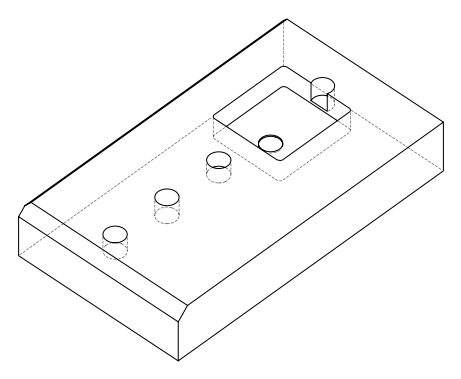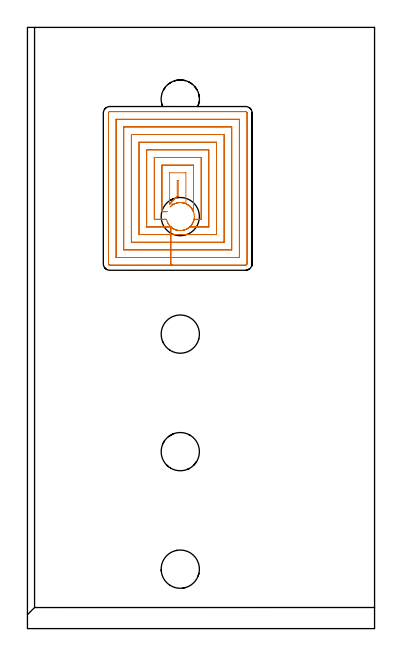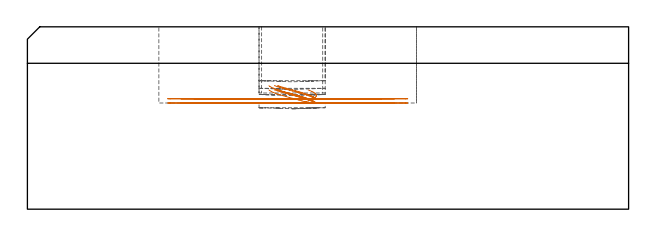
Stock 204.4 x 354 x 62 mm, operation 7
(PLAN: 8 operations, 3 tool changes, 84.5 min)
(1 INDEXABLE_INSERT_DRILL_BLIND_HOLE_FROM_SOLID | STEP1POCKET | NXT0302_016 | 0.09 min | 8356 mm3)
(2 INDEXABLE_INSERT_DRILL_BLIND_HOLE_FROM_SOLID_1 | STEP1POCKET_1 | NXT0302_016 | 0.1 min | 9190 mm3)
(3 INDEXABLE_INSERT_DRILL_BLIND_HOLE_FROM_SOLID_2 | STEP1POCKET_2 | NXT0302_016 | 0.08 min | 7322 mm3)
(4 INDEXABLE_INSERT_DRILL_BLIND_HOLE_FROM_SOLID_3 | STEP1POCKET_3 | NXT0302_016 | 0.02 min | 10976 mm3)
(5 AREA_MILL | FG_CHAMFER_SURFACE | UGT0205_001 | 5.67 min | 3081 mm3)
(6 AREA_MILL_1 | FG_CHAMFER_SURFACE_1 | UGT0205_001 | 8.36 min | 15662 mm3)
(7 MILL_RECTANGULAR_POCKET | POCKET_RECTANGULAR_STRAIGHT | NXT0201_008 | Follow Part, ap 1.5, ae 75% | 70 min | 208154 mm3)
(8 MILL_BLIND_HOLE_FROM_SOLID_MATERIAL | STEP1POCKET_4 | UGT0201_104 | Spiral | 0.19 min | 6644 mm3)
(TOOL NXT0302_016 | Index. Insert Drill 22.5mm [880-D2250L25-03] | D22.5 PA176 FL68 Z2)
(TOOL UGT0205_001 | Chamfer Mill 20 x 3 x 45 deg. | D20 FL50 Z2)
(TOOL NXT0201_008 | ENDMILL 6mm [2P460-0600-NA 1630] | D6 FL26 Z6)
(TOOL UGT0201_104 | End Mill 20 mm | D20 FL22 Z2)
(OP 7 MILL_RECTANGULAR_POCKET, part 2 of 2)
G0 X84.1 Y248.372 Z41.978
G1 X84.107 Y248.381 Z41.975 F250.
X84.943 Y249.124 Z41.675
X85.871 Y249.749 Z41.375
X86.875 Y250.242 Z41.075
X87.937 Y250.594 Z40.776
X89.036 Y250.801 Z40.476
X90.154 Y250.856 Z40.176
X91.268 Y250.761 Z39.876
X91.666 Y250.679 Z39.768
X92.064 Y250.597 Z39.659
X92.311 Y250.529 Z39.59
X92.695 Y250.396 Z39.481
X93.079 Y250.263 Z39.372
X94.046 Y249.798 Z39.085
X94.945 Y249.213 Z38.797
X95.76 Y248.515 Z38.51
X96.478 Y247.718 Z38.223
X97.087 Y246.835 Z37.935
X97.576 Y245.88 Z37.648
X97.719 Y245.5 Z37.539
X97.8 F500.
Y272.9
X79.2
Y245.5
X82.282
G0 X85.119 Y235.949 Z41.978
G1 X85.2 Y235.883 Z41.95 F250.
X85.541 Y235.664 Z41.841
X85.883 Y235.444 Z41.732
X86.873 Y234.961 Z41.437
X87.918 Y234.613 Z41.142
X89. Y234.408 Z40.847
X90.1 Y234.348 Z40.552
X91.198 Y234.435 Z40.257
X92.274 Y234.668 Z39.962
X93.31 Y235.041 Z39.666
X94.288 Y235.549 Z39.371
X95.188 Y236.183 Z39.076
X95.997 Y236.93 Z38.781
X96.699 Y237.779 Z38.486
X97.282 Y238.714 Z38.191
X97.735 Y239.717 Z37.896
X98.01 Y240.601 Z37.648
X98.089 Y241. Z37.539
X102.3 F500.
Y277.4
X74.7
Y241.
X81.909
G0 X82.116 Y240.161 Z41.978
G1 X82.418 Y239.327 Z41.74 F250.
X82.931 Y238.332 Z41.44
X83.574 Y237.415 Z41.14
X84.335 Y236.594 Z40.84
X85.2 Y235.883 Z40.54
X85.541 Y235.664 Z40.431
X85.883 Y235.444 Z40.322
X86.88 Y234.958 Z40.025
X87.933 Y234.609 Z39.728
X89.023 Y234.405 Z39.431
X90.131 Y234.349 Z39.134
X91.236 Y234.441 Z38.836
X92.319 Y234.681 Z38.539
X93.36 Y235.063 Z38.242
X94.34 Y235.582 Z37.945
X95.242 Y236.227 Z37.648
X95.543 Y236.5 Z37.539
X106.8 F500.
Y281.9
X70.2
Y236.5
X84.451
Y232.
X111.3
Y286.4
X65.7
Y232.
X84.451
Y227.5
X115.8
Y290.9
X61.2
Y227.5
X84.451
Y223.
X120.3
Y295.4
X56.7
Y223.
X84.451
Y218.5
X124.8
Y299.9
X52.2
Y218.5
X84.451
Y214.
X128.5
G3 X129.3 Y214.8 R0.8
G1 Y303.6
G3 X128.5 Y304.4 R0.8
G1 X48.5
G3 X47.7 Y303.6 R0.8
G1 Y214.8
G3 X48.5 Y214. R0.8
G1 X84.451
X85.451
G0 X95.442 Y236.417 Z40.539
G1 X95.997 Y236.93 Z40.336 F250.
X96.699 Y237.779 Z40.041
X97.282 Y238.714 Z39.746
X97.735 Y239.717 Z39.451
X97.859 Y240.104 Z39.342
X97.982 Y240.492 Z39.233
X98.194 Y241.6 Z38.931
X98.254 Y242.727 Z38.628
X98.16 Y243.852 Z38.326
X97.913 Y244.953 Z38.023
X97.518 Y246.011 Z37.721
X96.983 Y247.004 Z37.419
X96.317 Y247.916 Z37.116
X95.533 Y248.728 Z36.814
X94.646 Y249.426 Z36.511
X93.672 Y249.996 Z36.209
X93.3 Y250.159 Z36.1
Y268.4 F500.
X83.7
Y250.
X88.2 Y254.5
X88.8
Y263.9
X88.2
Y254.5
X83.7 Y250.
X86.363
G0 X84.1 Y248.372 Z40.539
G1 X84.107 Y248.381 Z40.536 F250.
X84.943 Y249.124 Z40.236
X85.871 Y249.749 Z39.936
X86.875 Y250.242 Z39.637
X87.937 Y250.594 Z39.337
X89.036 Y250.801 Z39.037
X90.154 Y250.856 Z38.737
X91.268 Y250.761 Z38.438
X91.666 Y250.679 Z38.329
X92.064 Y250.597 Z38.22
X92.311 Y250.529 Z38.151
X92.695 Y250.396 Z38.042
X93.079 Y250.263 Z37.933
X94.046 Y249.798 Z37.646
X94.945 Y249.213 Z37.359
X95.76 Y248.515 Z37.071
X96.478 Y247.718 Z36.784
X97.087 Y246.835 Z36.496
X97.576 Y245.88 Z36.209
X97.719 Y245.5 Z36.1
X97.8 F500.
Y272.9
X79.2
Y245.5
X82.282
G0 X85.119 Y235.949 Z40.539
G1 X85.2 Y235.883 Z40.511 F250.
X85.541 Y235.664 Z40.402
X85.883 Y235.444 Z40.293
X86.873 Y234.961 Z39.998
X87.918 Y234.613 Z39.703
X89. Y234.408 Z39.408
X90.1 Y234.348 Z39.113
X91.198 Y234.435 Z38.818
X92.274 Y234.668 Z38.523
X93.31 Y235.041 Z38.228
X94.288 Y235.549 Z37.932
X95.188 Y236.183 Z37.637
X95.997 Y236.93 Z37.342
X96.699 Y237.779 Z37.047
X97.282 Y238.714 Z36.752
X97.735 Y239.717 Z36.457
X98.01 Y240.601 Z36.209
X98.089 Y241. Z36.1
X102.3 F500.
Y277.4
X74.7
Y241.
X81.909
G0 X82.116 Y240.161 Z40.539
G1 X82.418 Y239.327 Z40.301 F250.
X82.931 Y238.332 Z40.001
X83.574 Y237.415 Z39.701
X84.335 Y236.594 Z39.401
X85.2 Y235.883 Z39.101
X85.541 Y235.664 Z38.992
X85.883 Y235.444 Z38.883
X86.88 Y234.958 Z38.586
X87.933 Y234.609 Z38.289
X89.023 Y234.405 Z37.992
X90.131 Y234.349 Z37.695
X91.236 Y234.441 Z37.398
X92.319 Y234.681 Z37.1
X93.36 Y235.063 Z36.803
X94.34 Y235.582 Z36.506
X95.242 Y236.227 Z36.209
X95.543 Y236.5 Z36.1
X106.8 F500.
Y281.9
X70.2
Y236.5
X84.451
Y232.
X111.3
Y286.4
X65.7
Y232.
X84.451
Y227.5
X115.8
Y290.9
X61.2
Y227.5
X84.451
Y223.
X120.3
Y295.4
X56.7
Y223.
X84.451
Y218.5
X124.8
Y299.9
X52.2
Y218.5
X84.451
Y214.
X128.5
G3 X129.3 Y214.8 R0.8
G1 Y303.6
G3 X128.5 Y304.4 R0.8
G1 X48.5
G3 X47.7 Y303.6 R0.8
G1 Y214.8
G3 X48.5 Y214. R0.8
G1 X84.451
X85.451
G0 Z72.
M5
M2
